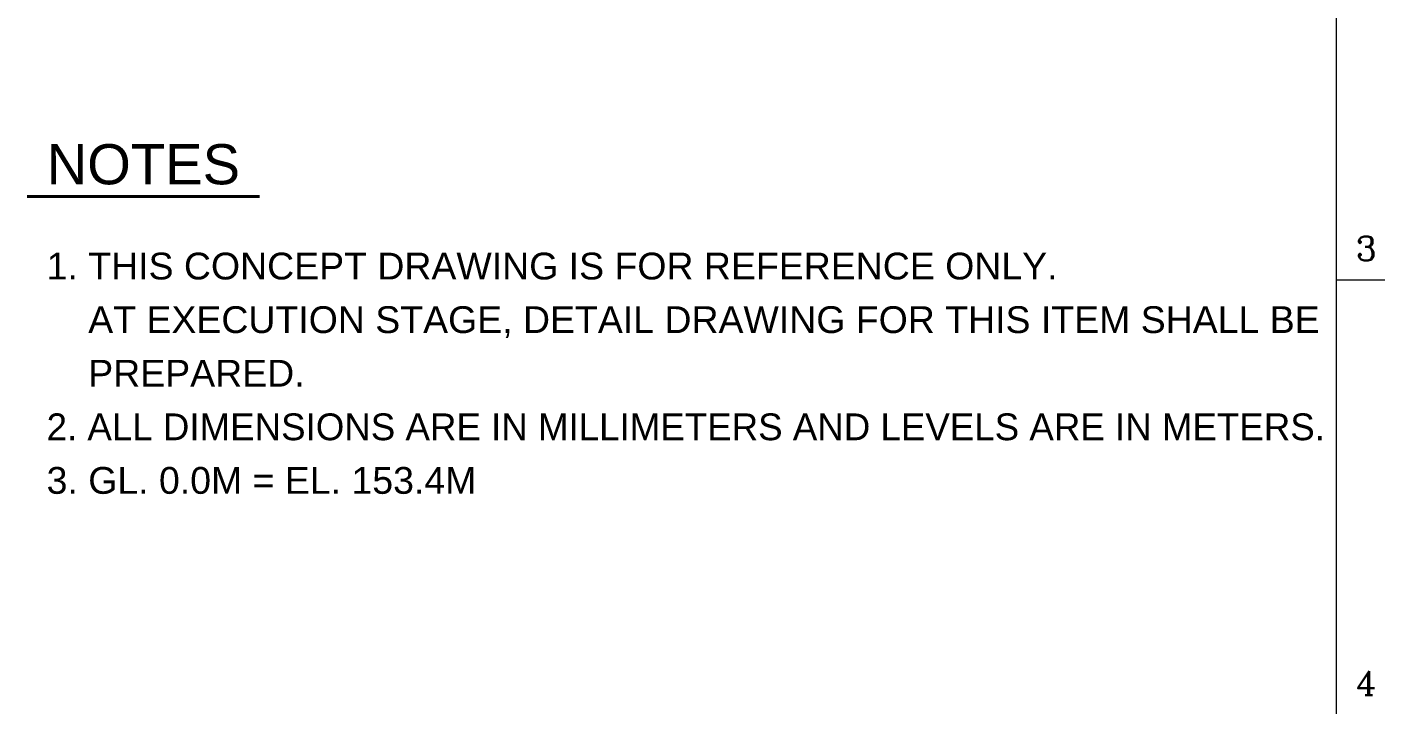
# Model space of a CAD drawing. Header units: millimetres. Extents: x -300 to 383236, y -195106 to -144646.
# Drawn here: x 214120 to 226278, y -161190 to -155119 of the extents above; entities that cross this region are included whole.
import ezdxf
from ezdxf.enums import TextEntityAlignment as Align

# ---------------------------------------------------------------- set-up
doc = ezdxf.new("R2010")
doc.units = ezdxf.units.MM
doc.header["$LTSCALE"] = 60
for name, color, linetype in [('1', 7, 'Continuous'), ('C_BLOCK', 7, 'Continuous'), ('C_TEXT_01', 2, 'Continuous')]:
    doc.layers.add(name, color=color, linetype=linetype)
doc.layers.add('TAN-TIT', color=30, linetype='Continuous', lineweight=0)
doc.styles.add('Arial', font='arial.ttf')
doc.styles.add('COM', font='COMPLEX', dxfattribs={"height": 5})

# ---------------------------------------------------------------- blocks, each defined once
blk = doc.blocks.new('BORDER')
at = {"layer": 'TAN-TIT'}
for p, q in [((232823, 3520), (232823, 164680)), ((232823, 125744), (234266, 125744))]:
    blk.add_line(p, q, dxfattribs=at)
at = {"layer": 'TAN-TIT', "style": 'COM'}
for s, p in [('3', (233400, 126321)), ('4', (233400, 113342))]:
    blk.add_text(s, height=721, dxfattribs=at).set_placement(p)

msp = doc.modelspace()

# ---------------------------------------------------------------- linework, layer by layer
at = {"layer": 'C_BLOCK', "color": 1, "linetype": 'Continuous', "lineweight": 40}
msp.add_line((214120.3, -156635.4), (216201.3, -156635.4), dxfattribs=at)

# ---------------------------------------------------------------- block references
at = {"layer": '1', "xscale": 0.3, "yscale": 0.3, "zscale": 0.3}
msp.add_blockref('BORDER', (155998.1, -195106.1), dxfattribs=at)

# ---------------------------------------------------------------- texts
at = {"layer": 'C_BLOCK', "color": 3, "ltscale": 10, "style": 'Arial'}
msp.add_text('NOTES', height=360, dxfattribs=at).set_placement((215160.8, -156635.4), align=Align.BOTTOM_CENTER)
at = {"layer": 'C_TEXT_01', "style": 'Arial'}
for s, p in [('1. THIS CONCEPT DRAWING IS FOR REFERENCE ONLY.', (214294.6, -157259.4)), ('    AT EXECUTION STAGE, DETAIL DRAWING FOR THIS ITEM SHALL BE', (214294.6, -157739.4)), ('    PREPARED.', (214294.6, -158219.4)), ('3. GL. 0.0M = EL. 153.4M', (214294.6, -159179.4))]:
    msp.add_text(s, height=240, dxfattribs=at).set_placement(p, align=Align.MIDDLE_LEFT)
at = {"layer": 'C_TEXT_01', "style": 'Arial', "width": 0.98}
msp.add_text('2. ALL DIMENSIONS ARE IN MILLIMETERS AND LEVELS ARE IN METERS.', height=240, dxfattribs=at).set_placement((214294.6, -158699.4), align=Align.MIDDLE_LEFT)

doc.saveas('drawing.dxf')
